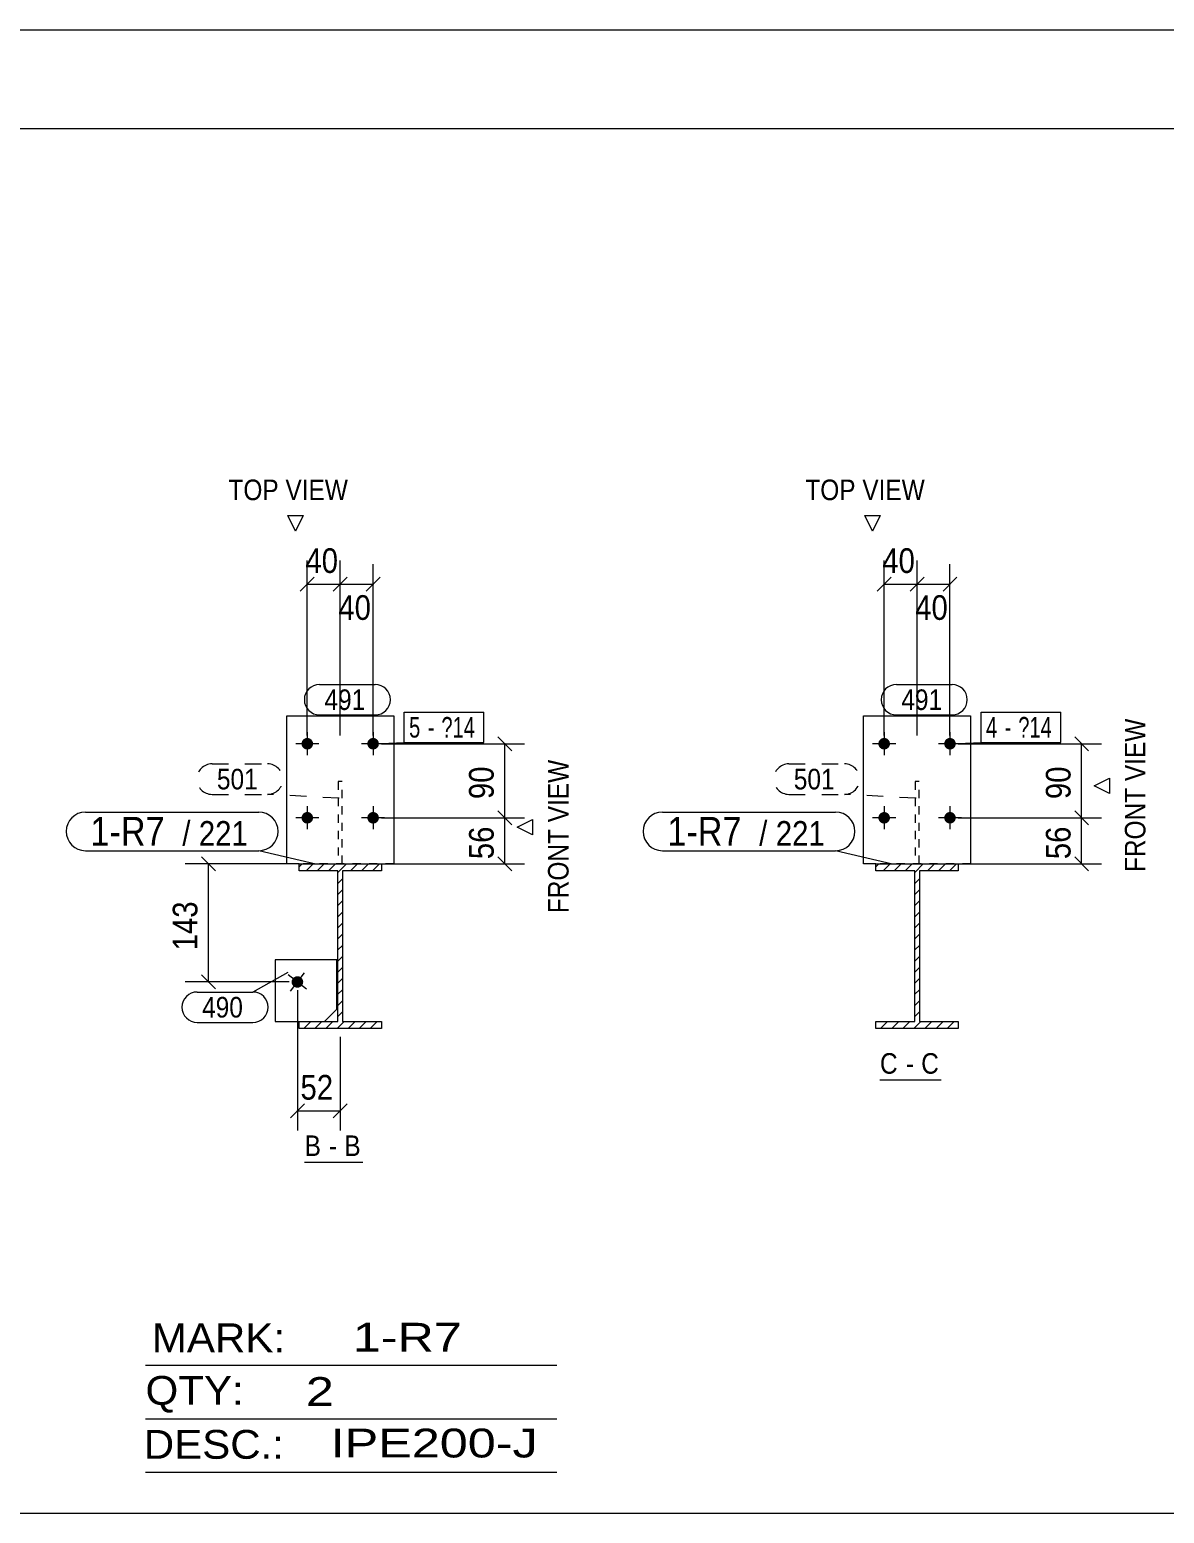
# Model space of a CAD drawing. Header units: millimetres. Extents: x 2 to 825, y 1 to 579.
# Drawn here: x 203.4 to 341.3, y 5 to 185.3 of the extents above; entities that cross this region are included whole.
import ezdxf

# ---------------------------------------------------------------- set-up
doc = ezdxf.new("R2010")
doc.units = ezdxf.units.MM
for name, pattern in [('XKITLINE00', [0]), ('XKITLINE01', [4, 1, -1, 1, -1]), ('XKITLINE02', [4, 2, -2])]:
    doc.linetypes.add(name, pattern=pattern)
for name, color, linetype, lineweight in [('Bolt', 3, 'Continuous', 0), ('BoltMark', 7, 'Continuous', 0), ('Dimensions', 7, 'Continuous', 0), ('DrawingSheet', 5, 'Continuous', 0), ('OtherObjectType', 7, 'Continuous', 0), ('Part', 2, 'Continuous', 0), ('PartMark', 7, 'Continuous', 0)]:
    doc.layers.add(name, color=color, linetype=linetype, lineweight=lineweight)
doc.styles.add('ARIAL', font='ARIAL.TTF')
doc.styles.add('ARIAL_NARROW', font='ARIALN.TTF')

# ---------------------------------------------------------------- blocks, each defined once
blk = doc.blocks.new('*A2')
at = {"layer": 'Part', "color": 7, "linetype": 'XKITLINE00', "lineweight": 0}
for p, q in [((306.26, 83.55), (306.63, 83.92)), ((307.12, 83.07), (307.97, 83.92)), ((308.47, 83.07), (309.32, 83.92)), ((309.82, 83.07), (310.67, 83.92)), ((310.98, 82.89), (312.01, 83.92)), ((312.51, 83.07), (313.36, 83.92)), ((313.86, 83.07), (314.71, 83.92)), ((315.2, 83.07), (316.05, 83.92)), ((310.98, 81.54), (311.54, 82.1)), ((310.98, 80.19), (311.54, 80.75)), ((310.98, 78.85), (311.54, 79.41)), ((310.98, 77.5), (311.54, 78.06)), ((310.98, 76.15), (311.54, 76.71)), ((310.98, 74.8), (311.54, 75.36)), ((310.98, 73.46), (311.54, 74.02)), ((310.98, 72.11), (311.54, 72.67)), ((310.98, 70.76), (311.54, 71.32)), ((310.98, 69.42), (311.54, 69.98)), ((310.98, 68.07), (311.54, 68.63)), ((310.98, 66.72), (311.54, 67.28)), ((310.98, 65.38), (311.54, 65.94)), ((306.26, 64.7), (306.33, 64.77)), ((306.83, 63.92), (307.68, 64.77)), ((308.18, 63.92), (309.03, 64.77)), ((309.52, 63.92), (310.37, 64.77)), ((310.87, 63.92), (311.72, 64.77)), ((312.22, 63.92), (313.07, 64.77)), ((313.57, 63.92), (314.42, 64.77)), ((314.91, 63.92), (315.59, 64.59)), ((315.59, 64.59), (315.76, 64.77))]:
    blk.add_line(p, q, dxfattribs=at)
blk = doc.blocks.new('*A3')
at = {"layer": 'Part', "color": 7, "linetype": 'XKITLINE00', "lineweight": 0}
for p, q in [((236.16, 83.55), (236.52, 83.92)), ((237.02, 83.07), (237.87, 83.92)), ((238.37, 83.07), (239.22, 83.92)), ((239.72, 83.07), (240.57, 83.92)), ((240.88, 82.89), (241.91, 83.92)), ((242.41, 83.07), (243.26, 83.92)), ((243.76, 83.07), (244.61, 83.92)), ((245.1, 83.07), (245.95, 83.92)), ((240.88, 81.54), (241.44, 82.1)), ((240.88, 80.19), (241.44, 80.75)), ((240.88, 78.85), (241.44, 79.41)), ((240.88, 77.5), (241.44, 78.06)), ((240.88, 76.15), (241.44, 76.71)), ((240.88, 74.8), (241.44, 75.36)), ((240.88, 73.46), (241.44, 74.02)), ((240.88, 72.11), (241.44, 72.67)), ((240.88, 70.76), (241.44, 71.32)), ((240.88, 69.42), (241.44, 69.98)), ((240.88, 68.07), (241.44, 68.63)), ((240.88, 66.72), (241.44, 67.28)), ((240.88, 65.38), (241.44, 65.94)), ((236.16, 64.7), (236.23, 64.77)), ((236.73, 63.92), (237.58, 64.77)), ((238.08, 63.92), (238.93, 64.77)), ((239.42, 63.92), (240.27, 64.77)), ((240.77, 63.92), (241.62, 64.77)), ((242.12, 63.92), (242.97, 64.77)), ((243.46, 63.92), (244.31, 64.77)), ((244.81, 63.92), (245.49, 64.59)), ((245.49, 64.59), (245.66, 64.77)), ((246.16, 63.92), (246.16, 63.92)), ((246.16, 63.92), (246.16, 63.92))]:
    blk.add_line(p, q, dxfattribs=at)
blk = doc.blocks.new('*A113')
at = {"layer": 'Bolt'}
for points in [[(307.96, 98.49), (307.96, 98.45), (307.95, 98.42), (307.95, 98.38), (307.94, 98.35), (307.93, 98.32), (307.92, 98.28), (307.91, 98.25), (307.89, 98.22), (307.88, 98.19), (307.86, 98.16), (307.84, 98.13), (307.82, 98.1), (307.8, 98.08), (307.78, 98.05), (307.75, 98.02), (307.73, 98), (307.7, 97.98), (307.68, 97.96), (307.65, 97.94), (307.62, 97.92), (307.59, 97.9), (307.56, 97.89), (307.53, 97.87), (307.5, 97.86), (307.46, 97.85), (307.43, 97.84), (307.4, 97.83), (307.36, 97.83), (307.33, 97.82), (307.29, 97.82), (307.26, 97.82), (307.23, 97.82), (307.19, 97.82), (307.16, 97.83), (307.12, 97.83), (307.09, 97.84), (307.06, 97.85), (307.02, 97.86), (306.99, 97.87), (306.96, 97.89), (306.93, 97.9), (306.9, 97.92), (306.87, 97.94), (306.84, 97.96), (306.82, 97.98), (306.79, 98), (306.77, 98.02), (306.74, 98.05), (306.72, 98.08), (306.7, 98.1), (306.68, 98.13), (306.66, 98.16), (306.64, 98.19), (306.63, 98.22), (306.61, 98.25), (306.6, 98.28), (306.59, 98.32), (306.58, 98.35), (306.57, 98.38), (306.57, 98.42), (306.56, 98.45), (306.56, 98.49), (306.56, 98.52), (306.56, 98.55), (306.56, 98.59), (306.57, 98.62), (306.57, 98.66), (306.58, 98.69), (306.59, 98.72), (306.6, 98.76), (306.61, 98.79), (306.63, 98.82), (306.64, 98.85), (306.66, 98.88), (306.68, 98.91), (306.7, 98.94), (306.72, 98.96), (306.74, 98.99), (306.77, 99.01), (306.79, 99.04), (306.82, 99.06), (306.84, 99.08), (306.87, 99.1), (306.9, 99.12), (306.93, 99.14), (306.96, 99.15), (306.99, 99.17), (307.02, 99.18), (307.06, 99.19), (307.09, 99.2), (307.12, 99.21), (307.16, 99.21), (307.19, 99.22), (307.23, 99.22), (307.26, 99.22), (307.29, 99.22), (307.33, 99.22), (307.36, 99.21), (307.4, 99.21), (307.43, 99.2), (307.46, 99.19), (307.5, 99.18), (307.53, 99.17), (307.56, 99.15), (307.59, 99.14), (307.62, 99.12), (307.65, 99.1), (307.68, 99.08), (307.7, 99.06), (307.73, 99.04), (307.75, 99.01), (307.78, 98.99), (307.8, 98.96), (307.82, 98.94), (307.84, 98.91), (307.86, 98.88), (307.88, 98.85), (307.89, 98.82), (307.91, 98.79), (307.92, 98.76), (307.93, 98.72), (307.94, 98.69), (307.95, 98.66), (307.95, 98.62), (307.96, 98.59), (307.96, 98.55), (307.96, 98.52)], [(315.96, 98.49), (315.96, 98.45), (315.95, 98.42), (315.95, 98.38), (315.94, 98.35), (315.93, 98.32), (315.92, 98.28), (315.91, 98.25), (315.89, 98.22), (315.88, 98.19), (315.86, 98.16), (315.84, 98.13), (315.82, 98.1), (315.8, 98.08), (315.78, 98.05), (315.75, 98.02), (315.73, 98), (315.7, 97.98), (315.68, 97.96), (315.65, 97.94), (315.62, 97.92), (315.59, 97.9), (315.56, 97.89), (315.53, 97.87), (315.5, 97.86), (315.46, 97.85), (315.43, 97.84), (315.4, 97.83), (315.36, 97.83), (315.33, 97.82), (315.29, 97.82), (315.26, 97.82), (315.23, 97.82), (315.19, 97.82), (315.16, 97.83), (315.12, 97.83), (315.09, 97.84), (315.06, 97.85), (315.02, 97.86), (314.99, 97.87), (314.96, 97.89), (314.93, 97.9), (314.9, 97.92), (314.87, 97.94), (314.84, 97.96), (314.82, 97.98), (314.79, 98), (314.77, 98.02), (314.74, 98.05), (314.72, 98.08), (314.7, 98.1), (314.68, 98.13), (314.66, 98.16), (314.64, 98.19), (314.63, 98.22), (314.61, 98.25), (314.6, 98.28), (314.59, 98.32), (314.58, 98.35), (314.57, 98.38), (314.57, 98.42), (314.56, 98.45), (314.56, 98.49), (314.56, 98.52), (314.56, 98.55), (314.56, 98.59), (314.57, 98.62), (314.57, 98.66), (314.58, 98.69), (314.59, 98.72), (314.6, 98.76), (314.61, 98.79), (314.63, 98.82), (314.64, 98.85), (314.66, 98.88), (314.68, 98.91), (314.7, 98.94), (314.72, 98.96), (314.74, 98.99), (314.77, 99.01), (314.79, 99.04), (314.82, 99.06), (314.84, 99.08), (314.87, 99.1), (314.9, 99.12), (314.93, 99.14), (314.96, 99.15), (314.99, 99.17), (315.02, 99.18), (315.06, 99.19), (315.09, 99.2), (315.12, 99.21), (315.16, 99.21), (315.19, 99.22), (315.23, 99.22), (315.26, 99.22), (315.29, 99.22), (315.33, 99.22), (315.36, 99.21), (315.4, 99.21), (315.43, 99.2), (315.46, 99.19), (315.5, 99.18), (315.53, 99.17), (315.56, 99.15), (315.59, 99.14), (315.62, 99.12), (315.65, 99.1), (315.68, 99.08), (315.7, 99.06), (315.73, 99.04), (315.75, 99.01), (315.78, 98.99), (315.8, 98.96), (315.82, 98.94), (315.84, 98.91), (315.86, 98.88), (315.88, 98.85), (315.89, 98.82), (315.91, 98.79), (315.92, 98.76), (315.93, 98.72), (315.94, 98.69), (315.95, 98.66), (315.95, 98.62), (315.96, 98.59), (315.96, 98.55), (315.96, 98.52)], [(307.96, 89.49), (307.96, 89.45), (307.95, 89.42), (307.95, 89.38), (307.94, 89.35), (307.93, 89.32), (307.92, 89.28), (307.91, 89.25), (307.89, 89.22), (307.88, 89.19), (307.86, 89.16), (307.84, 89.13), (307.82, 89.1), (307.8, 89.08), (307.78, 89.05), (307.75, 89.02), (307.73, 89), (307.7, 88.98), (307.68, 88.96), (307.65, 88.94), (307.62, 88.92), (307.59, 88.9), (307.56, 88.89), (307.53, 88.87), (307.5, 88.86), (307.46, 88.85), (307.43, 88.84), (307.4, 88.83), (307.36, 88.83), (307.33, 88.82), (307.29, 88.82), (307.26, 88.82), (307.23, 88.82), (307.19, 88.82), (307.16, 88.83), (307.12, 88.83), (307.09, 88.84), (307.06, 88.85), (307.02, 88.86), (306.99, 88.87), (306.96, 88.89), (306.93, 88.9), (306.9, 88.92), (306.87, 88.94), (306.84, 88.96), (306.82, 88.98), (306.79, 89), (306.77, 89.02), (306.74, 89.05), (306.72, 89.08), (306.7, 89.1), (306.68, 89.13), (306.66, 89.16), (306.64, 89.19), (306.63, 89.22), (306.61, 89.25), (306.6, 89.28), (306.59, 89.32), (306.58, 89.35), (306.57, 89.38), (306.57, 89.42), (306.56, 89.45), (306.56, 89.49), (306.56, 89.52), (306.56, 89.55), (306.56, 89.59), (306.57, 89.62), (306.57, 89.66), (306.58, 89.69), (306.59, 89.72), (306.6, 89.76), (306.61, 89.79), (306.63, 89.82), (306.64, 89.85), (306.66, 89.88), (306.68, 89.91), (306.7, 89.94), (306.72, 89.96), (306.74, 89.99), (306.77, 90.01), (306.79, 90.04), (306.82, 90.06), (306.84, 90.08), (306.87, 90.1), (306.9, 90.12), (306.93, 90.14), (306.96, 90.15), (306.99, 90.17), (307.02, 90.18), (307.06, 90.19), (307.09, 90.2), (307.12, 90.21), (307.16, 90.21), (307.19, 90.22), (307.23, 90.22), (307.26, 90.22), (307.29, 90.22), (307.33, 90.22), (307.36, 90.21), (307.4, 90.21), (307.43, 90.2), (307.46, 90.19), (307.5, 90.18), (307.53, 90.17), (307.56, 90.15), (307.59, 90.14), (307.62, 90.12), (307.65, 90.1), (307.68, 90.08), (307.7, 90.06), (307.73, 90.04), (307.75, 90.01), (307.78, 89.99), (307.8, 89.96), (307.82, 89.94), (307.84, 89.91), (307.86, 89.88), (307.88, 89.85), (307.89, 89.82), (307.91, 89.79), (307.92, 89.76), (307.93, 89.72), (307.94, 89.69), (307.95, 89.66), (307.95, 89.62), (307.96, 89.59), (307.96, 89.55), (307.96, 89.52)], [(315.96, 89.49), (315.96, 89.45), (315.95, 89.42), (315.95, 89.38), (315.94, 89.35), (315.93, 89.32), (315.92, 89.28), (315.91, 89.25), (315.89, 89.22), (315.88, 89.19), (315.86, 89.16), (315.84, 89.13), (315.82, 89.1), (315.8, 89.08), (315.78, 89.05), (315.75, 89.02), (315.73, 89), (315.7, 88.98), (315.68, 88.96), (315.65, 88.94), (315.62, 88.92), (315.59, 88.9), (315.56, 88.89), (315.53, 88.87), (315.5, 88.86), (315.46, 88.85), (315.43, 88.84), (315.4, 88.83), (315.36, 88.83), (315.33, 88.82), (315.29, 88.82), (315.26, 88.82), (315.23, 88.82), (315.19, 88.82), (315.16, 88.83), (315.12, 88.83), (315.09, 88.84), (315.06, 88.85), (315.02, 88.86), (314.99, 88.87), (314.96, 88.89), (314.93, 88.9), (314.9, 88.92), (314.87, 88.94), (314.84, 88.96), (314.82, 88.98), (314.79, 89), (314.77, 89.02), (314.74, 89.05), (314.72, 89.08), (314.7, 89.1), (314.68, 89.13), (314.66, 89.16), (314.64, 89.19), (314.63, 89.22), (314.61, 89.25), (314.6, 89.28), (314.59, 89.32), (314.58, 89.35), (314.57, 89.38), (314.57, 89.42), (314.56, 89.45), (314.56, 89.49), (314.56, 89.52), (314.56, 89.55), (314.56, 89.59), (314.57, 89.62), (314.57, 89.66), (314.58, 89.69), (314.59, 89.72), (314.6, 89.76), (314.61, 89.79), (314.63, 89.82), (314.64, 89.85), (314.66, 89.88), (314.68, 89.91), (314.7, 89.94), (314.72, 89.96), (314.74, 89.99), (314.77, 90.01), (314.79, 90.04), (314.82, 90.06), (314.84, 90.08), (314.87, 90.1), (314.9, 90.12), (314.93, 90.14), (314.96, 90.15), (314.99, 90.17), (315.02, 90.18), (315.06, 90.19), (315.09, 90.2), (315.12, 90.21), (315.16, 90.21), (315.19, 90.22), (315.23, 90.22), (315.26, 90.22), (315.29, 90.22), (315.33, 90.22), (315.36, 90.21), (315.4, 90.21), (315.43, 90.2), (315.46, 90.19), (315.5, 90.18), (315.53, 90.17), (315.56, 90.15), (315.59, 90.14), (315.62, 90.12), (315.65, 90.1), (315.68, 90.08), (315.7, 90.06), (315.73, 90.04), (315.75, 90.01), (315.78, 89.99), (315.8, 89.96), (315.82, 89.94), (315.84, 89.91), (315.86, 89.88), (315.88, 89.85), (315.89, 89.82), (315.91, 89.79), (315.92, 89.76), (315.93, 89.72), (315.94, 89.69), (315.95, 89.66), (315.95, 89.62), (315.96, 89.59), (315.96, 89.55), (315.96, 89.52)]]:
    blk.add_hatch(color=3, dxfattribs=at).paths.add_polyline_path(points, flags=17)
at = {"layer": 'Bolt', "color": 3, "linetype": 'XKITLINE00', "lineweight": 0}
for p, q in [((307.26, 99.92), (307.26, 97.12)), ((315.26, 99.92), (315.26, 97.12)), ((308.66, 98.52), (305.86, 98.52)), ((316.66, 98.52), (313.86, 98.52)), ((307.26, 90.92), (307.26, 88.12)), ((315.26, 90.92), (315.26, 88.12)), ((308.66, 89.52), (305.86, 89.52)), ((316.66, 89.52), (313.86, 89.52))]:
    blk.add_line(p, q, dxfattribs=at)
blk = doc.blocks.new('*A114')
at = {"layer": 'Part', "color": 2, "linetype": 'XKITLINE00', "lineweight": 0}
for p, q in [((306.26, 83.07), (306.26, 83.92)), ((306.26, 83.92), (316.26, 83.92)), ((310.98, 83.07), (306.26, 83.07)), ((310.98, 64.77), (310.98, 83.07)), ((316.26, 83.07), (311.54, 83.07)), ((311.54, 83.07), (311.54, 64.77)), ((316.26, 83.92), (316.26, 83.07)), ((306.26, 63.92), (306.26, 64.77)), ((306.26, 64.77), (310.98, 64.77)), ((316.26, 63.92), (306.26, 63.92)), ((311.54, 64.77), (316.26, 64.77)), ((316.26, 64.77), (316.26, 63.92))]:
    blk.add_line(p, q, dxfattribs=at)
blk = doc.blocks.new('*A115')
at = {"layer": 'Part', "color": 7, "linetype": 'XKITLINE01', "lineweight": 0}
for p, q in [((311.51, 93.92), (311.01, 93.92)), ((311.01, 93.92), (311.01, 83.92)), ((311.51, 83.92), (311.51, 93.92)), ((311.01, 83.92), (311.51, 83.92))]:
    blk.add_line(p, q, dxfattribs=at)
blk = doc.blocks.new('*A116')
at = {"layer": 'Part', "color": 2, "linetype": 'XKITLINE00', "lineweight": 0}
for p, q in [((304.76, 83.92), (304.76, 101.92)), ((304.76, 101.92), (317.76, 101.92)), ((317.76, 101.92), (317.76, 83.92)), ((306.26, 83.92), (304.76, 83.92)), ((316.26, 83.92), (317.76, 83.92))]:
    blk.add_line(p, q, dxfattribs=at)
at = {"layer": 'Part', "color": 7, "linetype": 'XKITLINE01', "lineweight": 0}
blk.add_line((317.76, 83.92), (306.26, 83.92), dxfattribs=at)
blk = doc.blocks.new('*A117')
at = {"layer": 'Bolt'}
blk.add_hatch(color=3, dxfattribs=at).paths.add_polyline_path([(235.5, 69.04), (235.48, 69.06), (235.45, 69.09), (235.43, 69.11), (235.41, 69.14), (235.39, 69.17), (235.37, 69.19), (235.35, 69.22), (235.33, 69.25), (235.32, 69.29), (235.31, 69.32), (235.29, 69.35), (235.28, 69.38), (235.28, 69.42), (235.27, 69.45), (235.26, 69.48), (235.26, 69.52), (235.26, 69.55), (235.26, 69.59), (235.26, 69.62), (235.26, 69.65), (235.27, 69.69), (235.28, 69.72), (235.28, 69.76), (235.29, 69.79), (235.31, 69.82), (235.32, 69.85), (235.33, 69.88), (235.35, 69.91), (235.37, 69.94), (235.39, 69.97), (235.41, 70), (235.43, 70.03), (235.45, 70.05), (235.48, 70.08), (235.5, 70.1), (235.53, 70.12), (235.55, 70.14), (235.58, 70.16), (235.61, 70.18), (235.64, 70.19), (235.67, 70.21), (235.71, 70.22), (235.74, 70.23), (235.77, 70.24), (235.8, 70.25), (235.84, 70.26), (235.87, 70.26), (235.91, 70.27), (235.94, 70.27), (235.97, 70.27), (236.01, 70.27), (236.04, 70.26), (236.08, 70.26), (236.11, 70.25), (236.14, 70.24), (236.18, 70.24), (236.21, 70.22), (236.24, 70.21), (236.27, 70.2), (236.3, 70.18), (236.33, 70.16), (236.36, 70.14), (236.39, 70.12), (236.42, 70.1), (236.44, 70.08), (236.46, 70.05), (236.49, 70.03), (236.51, 70), (236.53, 69.97), (236.55, 69.95), (236.57, 69.92), (236.58, 69.89), (236.6, 69.85), (236.61, 69.82), (236.62, 69.79), (236.63, 69.76), (236.64, 69.72), (236.65, 69.69), (236.65, 69.66), (236.66, 69.62), (236.66, 69.59), (236.66, 69.55), (236.66, 69.52), (236.65, 69.49), (236.65, 69.45), (236.64, 69.42), (236.63, 69.38), (236.62, 69.35), (236.61, 69.32), (236.6, 69.29), (236.58, 69.26), (236.57, 69.23), (236.55, 69.2), (236.53, 69.17), (236.51, 69.14), (236.49, 69.11), (236.47, 69.09), (236.44, 69.06), (236.42, 69.04), (236.39, 69.02), (236.36, 69), (236.33, 68.98), (236.3, 68.96), (236.27, 68.95), (236.24, 68.93), (236.21, 68.92), (236.18, 68.91), (236.15, 68.9), (236.11, 68.89), (236.08, 68.88), (236.05, 68.88), (236.01, 68.87), (235.98, 68.87), (235.94, 68.87), (235.91, 68.87), (235.87, 68.88), (235.84, 68.88), (235.81, 68.89), (235.77, 68.9), (235.74, 68.9), (235.71, 68.92), (235.68, 68.93), (235.65, 68.94), (235.61, 68.96), (235.59, 68.98), (235.56, 69), (235.53, 69.02)], flags=17)
at = {"layer": 'Bolt', "color": 3, "linetype": 'XKITLINE00', "lineweight": 0}
for p, q in [((237.06, 68.71), (234.85, 70.43)), ((235.1, 68.46), (236.82, 70.68))]:
    blk.add_line(p, q, dxfattribs=at)
blk = doc.blocks.new('*A118')
at = {"layer": 'Bolt'}
for points in [[(237.86, 98.49), (237.86, 98.45), (237.85, 98.42), (237.85, 98.38), (237.84, 98.35), (237.83, 98.32), (237.82, 98.28), (237.81, 98.25), (237.79, 98.22), (237.78, 98.19), (237.76, 98.16), (237.74, 98.13), (237.72, 98.1), (237.7, 98.08), (237.68, 98.05), (237.65, 98.02), (237.63, 98), (237.6, 97.98), (237.58, 97.96), (237.55, 97.94), (237.52, 97.92), (237.49, 97.9), (237.46, 97.89), (237.43, 97.87), (237.39, 97.86), (237.36, 97.85), (237.33, 97.84), (237.3, 97.83), (237.26, 97.83), (237.23, 97.82), (237.19, 97.82), (237.16, 97.82), (237.12, 97.82), (237.09, 97.82), (237.06, 97.83), (237.02, 97.83), (236.99, 97.84), (236.96, 97.85), (236.92, 97.86), (236.89, 97.87), (236.86, 97.89), (236.83, 97.9), (236.8, 97.92), (236.77, 97.94), (236.74, 97.96), (236.71, 97.98), (236.69, 98), (236.66, 98.02), (236.64, 98.05), (236.62, 98.08), (236.6, 98.1), (236.58, 98.13), (236.56, 98.16), (236.54, 98.19), (236.53, 98.22), (236.51, 98.25), (236.5, 98.28), (236.49, 98.32), (236.48, 98.35), (236.47, 98.38), (236.47, 98.42), (236.46, 98.45), (236.46, 98.49), (236.46, 98.52), (236.46, 98.55), (236.46, 98.59), (236.47, 98.62), (236.47, 98.66), (236.48, 98.69), (236.49, 98.72), (236.5, 98.76), (236.51, 98.79), (236.53, 98.82), (236.54, 98.85), (236.56, 98.88), (236.58, 98.91), (236.6, 98.94), (236.62, 98.96), (236.64, 98.99), (236.66, 99.01), (236.69, 99.04), (236.71, 99.06), (236.74, 99.08), (236.77, 99.1), (236.8, 99.12), (236.83, 99.14), (236.86, 99.15), (236.89, 99.17), (236.92, 99.18), (236.96, 99.19), (236.99, 99.2), (237.02, 99.21), (237.06, 99.21), (237.09, 99.22), (237.12, 99.22), (237.16, 99.22), (237.19, 99.22), (237.23, 99.22), (237.26, 99.21), (237.3, 99.21), (237.33, 99.2), (237.36, 99.19), (237.39, 99.18), (237.43, 99.17), (237.46, 99.15), (237.49, 99.14), (237.52, 99.12), (237.55, 99.1), (237.58, 99.08), (237.6, 99.06), (237.63, 99.04), (237.65, 99.01), (237.68, 98.99), (237.7, 98.96), (237.72, 98.94), (237.74, 98.91), (237.76, 98.88), (237.78, 98.85), (237.79, 98.82), (237.81, 98.79), (237.82, 98.76), (237.83, 98.72), (237.84, 98.69), (237.85, 98.66), (237.85, 98.62), (237.86, 98.59), (237.86, 98.55), (237.86, 98.52)], [(245.86, 98.49), (245.86, 98.45), (245.85, 98.42), (245.85, 98.38), (245.84, 98.35), (245.83, 98.32), (245.82, 98.28), (245.81, 98.25), (245.79, 98.22), (245.78, 98.19), (245.76, 98.16), (245.74, 98.13), (245.72, 98.1), (245.7, 98.08), (245.68, 98.05), (245.65, 98.02), (245.63, 98), (245.6, 97.98), (245.58, 97.96), (245.55, 97.94), (245.52, 97.92), (245.49, 97.9), (245.46, 97.89), (245.43, 97.87), (245.39, 97.86), (245.36, 97.85), (245.33, 97.84), (245.3, 97.83), (245.26, 97.83), (245.23, 97.82), (245.19, 97.82), (245.16, 97.82), (245.12, 97.82), (245.09, 97.82), (245.06, 97.83), (245.02, 97.83), (244.99, 97.84), (244.96, 97.85), (244.92, 97.86), (244.89, 97.87), (244.86, 97.89), (244.83, 97.9), (244.8, 97.92), (244.77, 97.94), (244.74, 97.96), (244.71, 97.98), (244.69, 98), (244.66, 98.02), (244.64, 98.05), (244.62, 98.08), (244.6, 98.1), (244.58, 98.13), (244.56, 98.16), (244.54, 98.19), (244.53, 98.22), (244.51, 98.25), (244.5, 98.28), (244.49, 98.32), (244.48, 98.35), (244.47, 98.38), (244.47, 98.42), (244.46, 98.45), (244.46, 98.49), (244.46, 98.52), (244.46, 98.55), (244.46, 98.59), (244.47, 98.62), (244.47, 98.66), (244.48, 98.69), (244.49, 98.72), (244.5, 98.76), (244.51, 98.79), (244.53, 98.82), (244.54, 98.85), (244.56, 98.88), (244.58, 98.91), (244.6, 98.94), (244.62, 98.96), (244.64, 98.99), (244.66, 99.01), (244.69, 99.04), (244.71, 99.06), (244.74, 99.08), (244.77, 99.1), (244.8, 99.12), (244.83, 99.14), (244.86, 99.15), (244.89, 99.17), (244.92, 99.18), (244.96, 99.19), (244.99, 99.2), (245.02, 99.21), (245.06, 99.21), (245.09, 99.22), (245.12, 99.22), (245.16, 99.22), (245.19, 99.22), (245.23, 99.22), (245.26, 99.21), (245.3, 99.21), (245.33, 99.2), (245.36, 99.19), (245.39, 99.18), (245.43, 99.17), (245.46, 99.15), (245.49, 99.14), (245.52, 99.12), (245.55, 99.1), (245.58, 99.08), (245.6, 99.06), (245.63, 99.04), (245.65, 99.01), (245.68, 98.99), (245.7, 98.96), (245.72, 98.94), (245.74, 98.91), (245.76, 98.88), (245.78, 98.85), (245.79, 98.82), (245.81, 98.79), (245.82, 98.76), (245.83, 98.72), (245.84, 98.69), (245.85, 98.66), (245.85, 98.62), (245.86, 98.59), (245.86, 98.55), (245.86, 98.52)], [(237.86, 89.49), (237.86, 89.45), (237.85, 89.42), (237.85, 89.38), (237.84, 89.35), (237.83, 89.32), (237.82, 89.28), (237.81, 89.25), (237.79, 89.22), (237.78, 89.19), (237.76, 89.16), (237.74, 89.13), (237.72, 89.1), (237.7, 89.08), (237.68, 89.05), (237.65, 89.02), (237.63, 89), (237.6, 88.98), (237.58, 88.96), (237.55, 88.94), (237.52, 88.92), (237.49, 88.9), (237.46, 88.89), (237.43, 88.87), (237.39, 88.86), (237.36, 88.85), (237.33, 88.84), (237.3, 88.83), (237.26, 88.83), (237.23, 88.82), (237.19, 88.82), (237.16, 88.82), (237.12, 88.82), (237.09, 88.82), (237.06, 88.83), (237.02, 88.83), (236.99, 88.84), (236.96, 88.85), (236.92, 88.86), (236.89, 88.87), (236.86, 88.89), (236.83, 88.9), (236.8, 88.92), (236.77, 88.94), (236.74, 88.96), (236.71, 88.98), (236.69, 89), (236.66, 89.02), (236.64, 89.05), (236.62, 89.08), (236.6, 89.1), (236.58, 89.13), (236.56, 89.16), (236.54, 89.19), (236.53, 89.22), (236.51, 89.25), (236.5, 89.28), (236.49, 89.32), (236.48, 89.35), (236.47, 89.38), (236.47, 89.42), (236.46, 89.45), (236.46, 89.49), (236.46, 89.52), (236.46, 89.55), (236.46, 89.59), (236.47, 89.62), (236.47, 89.66), (236.48, 89.69), (236.49, 89.72), (236.5, 89.76), (236.51, 89.79), (236.53, 89.82), (236.54, 89.85), (236.56, 89.88), (236.58, 89.91), (236.6, 89.94), (236.62, 89.96), (236.64, 89.99), (236.66, 90.01), (236.69, 90.04), (236.71, 90.06), (236.74, 90.08), (236.77, 90.1), (236.8, 90.12), (236.83, 90.14), (236.86, 90.15), (236.89, 90.17), (236.92, 90.18), (236.96, 90.19), (236.99, 90.2), (237.02, 90.21), (237.06, 90.21), (237.09, 90.22), (237.12, 90.22), (237.16, 90.22), (237.19, 90.22), (237.23, 90.22), (237.26, 90.21), (237.3, 90.21), (237.33, 90.2), (237.36, 90.19), (237.39, 90.18), (237.43, 90.17), (237.46, 90.15), (237.49, 90.14), (237.52, 90.12), (237.55, 90.1), (237.58, 90.08), (237.6, 90.06), (237.63, 90.04), (237.65, 90.01), (237.68, 89.99), (237.7, 89.96), (237.72, 89.94), (237.74, 89.91), (237.76, 89.88), (237.78, 89.85), (237.79, 89.82), (237.81, 89.79), (237.82, 89.76), (237.83, 89.72), (237.84, 89.69), (237.85, 89.66), (237.85, 89.62), (237.86, 89.59), (237.86, 89.55), (237.86, 89.52)], [(245.86, 89.49), (245.86, 89.45), (245.85, 89.42), (245.85, 89.38), (245.84, 89.35), (245.83, 89.32), (245.82, 89.28), (245.81, 89.25), (245.79, 89.22), (245.78, 89.19), (245.76, 89.16), (245.74, 89.13), (245.72, 89.1), (245.7, 89.08), (245.68, 89.05), (245.65, 89.02), (245.63, 89), (245.6, 88.98), (245.58, 88.96), (245.55, 88.94), (245.52, 88.92), (245.49, 88.9), (245.46, 88.89), (245.43, 88.87), (245.39, 88.86), (245.36, 88.85), (245.33, 88.84), (245.3, 88.83), (245.26, 88.83), (245.23, 88.82), (245.19, 88.82), (245.16, 88.82), (245.12, 88.82), (245.09, 88.82), (245.06, 88.83), (245.02, 88.83), (244.99, 88.84), (244.96, 88.85), (244.92, 88.86), (244.89, 88.87), (244.86, 88.89), (244.83, 88.9), (244.8, 88.92), (244.77, 88.94), (244.74, 88.96), (244.71, 88.98), (244.69, 89), (244.66, 89.02), (244.64, 89.05), (244.62, 89.08), (244.6, 89.1), (244.58, 89.13), (244.56, 89.16), (244.54, 89.19), (244.53, 89.22), (244.51, 89.25), (244.5, 89.28), (244.49, 89.32), (244.48, 89.35), (244.47, 89.38), (244.47, 89.42), (244.46, 89.45), (244.46, 89.49), (244.46, 89.52), (244.46, 89.55), (244.46, 89.59), (244.47, 89.62), (244.47, 89.66), (244.48, 89.69), (244.49, 89.72), (244.5, 89.76), (244.51, 89.79), (244.53, 89.82), (244.54, 89.85), (244.56, 89.88), (244.58, 89.91), (244.6, 89.94), (244.62, 89.96), (244.64, 89.99), (244.66, 90.01), (244.69, 90.04), (244.71, 90.06), (244.74, 90.08), (244.77, 90.1), (244.8, 90.12), (244.83, 90.14), (244.86, 90.15), (244.89, 90.17), (244.92, 90.18), (244.96, 90.19), (244.99, 90.2), (245.02, 90.21), (245.06, 90.21), (245.09, 90.22), (245.12, 90.22), (245.16, 90.22), (245.19, 90.22), (245.23, 90.22), (245.26, 90.21), (245.3, 90.21), (245.33, 90.2), (245.36, 90.19), (245.39, 90.18), (245.43, 90.17), (245.46, 90.15), (245.49, 90.14), (245.52, 90.12), (245.55, 90.1), (245.58, 90.08), (245.6, 90.06), (245.63, 90.04), (245.65, 90.01), (245.68, 89.99), (245.7, 89.96), (245.72, 89.94), (245.74, 89.91), (245.76, 89.88), (245.78, 89.85), (245.79, 89.82), (245.81, 89.79), (245.82, 89.76), (245.83, 89.72), (245.84, 89.69), (245.85, 89.66), (245.85, 89.62), (245.86, 89.59), (245.86, 89.55), (245.86, 89.52)]]:
    blk.add_hatch(color=3, dxfattribs=at).paths.add_polyline_path(points, flags=17)
at = {"layer": 'Bolt', "color": 3, "linetype": 'XKITLINE00', "lineweight": 0}
for p, q in [((237.16, 99.92), (237.16, 97.12)), ((245.16, 99.92), (245.16, 97.12)), ((238.56, 98.52), (235.76, 98.52)), ((246.56, 98.52), (243.76, 98.52)), ((237.16, 90.92), (237.16, 88.12)), ((245.16, 90.92), (245.16, 88.12)), ((238.56, 89.52), (235.76, 89.52)), ((246.56, 89.52), (243.76, 89.52))]:
    blk.add_line(p, q, dxfattribs=at)
blk = doc.blocks.new('*A119')
at = {"layer": 'Part', "color": 2, "linetype": 'XKITLINE00', "lineweight": 0}
for p, q in [((236.16, 83.07), (236.16, 83.92)), ((236.16, 83.92), (246.16, 83.92)), ((240.88, 83.07), (236.16, 83.07)), ((240.88, 64.77), (240.88, 83.07)), ((246.16, 83.07), (241.44, 83.07)), ((241.44, 83.07), (241.44, 64.77)), ((246.16, 83.92), (246.16, 83.07)), ((236.16, 63.92), (236.16, 64.77)), ((236.16, 64.77), (240.88, 64.77)), ((246.16, 63.92), (236.16, 63.92)), ((241.44, 64.77), (246.16, 64.77)), ((246.16, 64.77), (246.16, 63.92))]:
    blk.add_line(p, q, dxfattribs=at)
blk = doc.blocks.new('*A120')
at = {"layer": 'Part', "color": 2, "linetype": 'XKITLINE00', "lineweight": 0}
for p, q in [((240.76, 72.27), (233.26, 72.27)), ((233.26, 72.27), (233.26, 64.77)), ((240.76, 66.27), (240.76, 72.27)), ((239.26, 64.77), (240.76, 66.27)), ((233.26, 64.77), (236.16, 64.77))]:
    blk.add_line(p, q, dxfattribs=at)
at = {"layer": 'Part', "color": 7, "linetype": 'XKITLINE01', "lineweight": 0}
blk.add_line((236.16, 64.77), (239.26, 64.77), dxfattribs=at)
blk = doc.blocks.new('*A121')
at = {"layer": 'Part', "color": 7, "linetype": 'XKITLINE01', "lineweight": 0}
for p, q in [((241.41, 93.92), (240.91, 93.92)), ((240.91, 93.92), (240.91, 83.92)), ((241.41, 83.92), (241.41, 93.92)), ((240.91, 83.92), (241.41, 83.92))]:
    blk.add_line(p, q, dxfattribs=at)
blk = doc.blocks.new('*A122')
at = {"layer": 'Part', "color": 2, "linetype": 'XKITLINE00', "lineweight": 0}
for p, q in [((234.66, 83.92), (234.66, 101.92)), ((234.66, 101.92), (247.66, 101.92)), ((247.66, 101.92), (247.66, 83.92)), ((236.16, 83.92), (234.66, 83.92)), ((246.16, 83.92), (247.66, 83.92))]:
    blk.add_line(p, q, dxfattribs=at)
at = {"layer": 'Part', "color": 7, "linetype": 'XKITLINE01', "lineweight": 0}
blk.add_line((247.66, 83.92), (236.16, 83.92), dxfattribs=at)
blk = doc.blocks.new('*A123')
at = {"layer": 'DrawingSheet', "color": 5, "linetype": 'XKITLINE00', "lineweight": 0}
blk.add_line((5, 5), (825, 5), dxfattribs=at)
blk = doc.blocks.new('*A127')
at = {"layer": 'OtherObjectType', "color": 6, "linetype": 'XKITLINE00', "lineweight": 0}
for p, q in [((217.5, 23), (267.5, 23)), ((217.5, 16.5), (267.5, 16.5)), ((217.5, 10), (267.5, 10))]:
    blk.add_line(p, q, dxfattribs=at)
at = {"layer": 'OtherObjectType', "color": 6, "style": 'ARIAL_NARROW'}
for s, width, p in [('MARK:', 1.275, (218.27, 24.58)), ('1-R7', 1.525501, (242.69, 24.65)), ('QTY:', 1.275, (217.5, 18.19)), ('2', 1.525501, (236.99, 18.05)), ('DESC.:', 1.275, (217.29, 11.63)), ('IPE200-J', 1.525501, (240, 11.79))]:
    blk.add_text(s, height=3.5, dxfattribs=dict(at, width=width)).set_placement(p)
blk = doc.blocks.new('*A139')
at = {"layer": 'Dimensions', "color": 7, "linetype": 'XKITLINE00', "lineweight": 0}
blk.add_line((47.87, 173.29), (685.82, 173.29), dxfattribs=at)
blk = doc.blocks.new('*A190')
at = {"layer": 'Dimensions', "color": 7, "linetype": 'XKITLINE00', "lineweight": 0}
blk.add_line((47.87, 185.29), (674.39, 185.29), dxfattribs=at)
blk = doc.blocks.new('*A243')
at = {"layer": 'Dimensions', "color": 7, "linetype": 'XKITLINE00', "lineweight": 0}
for p, q in [((330.41, 90.37), (332.11, 88.67)), ((316.26, 89.52), (333.66, 89.52)), ((331.26, 83.92), (331.26, 89.52)), ((330.41, 84.77), (332.11, 83.07)), ((317.26, 83.92), (333.66, 83.92))]:
    blk.add_line(p, q, dxfattribs=at)
at = {"layer": 'Dimensions', "color": 3}
for p in [(331.26, 89.52), (331.26, 83.92)]:
    blk.add_point(p, dxfattribs=at)
at = {"layer": 'Dimensions', "color": 3, "style": 'ARIAL', "width": 0.85}
blk.add_text('56', height=3, rotation=90.0002, dxfattribs=at).set_placement((329.91, 84.49))
blk = doc.blocks.new('*A244')
at = {"layer": 'Dimensions', "color": 7, "linetype": 'XKITLINE00', "lineweight": 0}
for p, q in [((330.41, 99.37), (332.11, 97.67)), ((316.26, 98.52), (333.66, 98.52)), ((331.26, 89.52), (331.26, 98.52)), ((330.41, 90.37), (332.11, 88.67)), ((316.26, 89.52), (333.66, 89.52))]:
    blk.add_line(p, q, dxfattribs=at)
at = {"layer": 'Dimensions', "color": 3}
for p in [(331.26, 98.52), (331.26, 89.52)]:
    blk.add_point(p, dxfattribs=at)
at = {"layer": 'Dimensions', "color": 3, "style": 'ARIAL', "width": 0.85}
blk.add_text('90', height=3, rotation=90.0002, dxfattribs=at).set_placement((329.91, 91.79))
blk = doc.blocks.new('*A245')
at = {"layer": 'Dimensions', "color": 7, "linetype": 'XKITLINE00', "lineweight": 0}
for p, q in [((307.26, 99.52), (307.26, 120.77)), ((311.26, 99.52), (311.26, 120.77)), ((308.11, 118.77), (306.41, 117.07)), ((307.26, 117.92), (311.26, 117.92)), ((312.11, 118.77), (310.41, 117.07))]:
    blk.add_line(p, q, dxfattribs=at)
at = {"layer": 'Dimensions', "color": 3}
for p in [(307.26, 117.92), (311.26, 117.92)]:
    blk.add_point(p, dxfattribs=at)
at = {"layer": 'Dimensions', "color": 3, "style": 'ARIAL', "width": 0.85}
blk.add_text('40', height=3, dxfattribs=at).set_placement((307.03, 119.27))
blk = doc.blocks.new('*A246')
at = {"layer": 'Dimensions', "color": 7, "linetype": 'XKITLINE00', "lineweight": 0}
for p, q in [((311.26, 99.52), (311.26, 120.32)), ((315.26, 99.52), (315.26, 120.32)), ((312.11, 118.77), (310.41, 117.07)), ((311.26, 117.92), (315.26, 117.92)), ((316.11, 118.77), (314.41, 117.07))]:
    blk.add_line(p, q, dxfattribs=at)
at = {"layer": 'Dimensions', "color": 3}
for p in [(311.26, 117.92), (315.26, 117.92)]:
    blk.add_point(p, dxfattribs=at)
at = {"layer": 'Dimensions', "color": 3, "style": 'ARIAL', "width": 0.85}
blk.add_text('40', height=3, dxfattribs=at).set_placement((311.03, 113.57))
blk = doc.blocks.new('*A247')
at = {"layer": 'BoltMark', "color": 7, "linetype": 'XKITLINE00', "lineweight": 0}
for p, q in [((319.03, 102.37), (328.72, 102.37)), ((319.03, 98.67), (319.03, 102.37)), ((328.72, 98.67), (328.72, 102.37)), ((315.26, 98.52), (319.03, 98.67)), ((319.03, 98.67), (328.72, 98.67))]:
    blk.add_line(p, q, dxfattribs=at)
at = {"layer": 'BoltMark', "color": 3, "style": 'ARIAL_NARROW', "width": 0.85}
for s, p in [('4', (319.63, 99.27)), ('?14', (323.56, 99.27)), ('-', (321.9, 99.27))]:
    blk.add_text(s, height=2.5, dxfattribs=at).set_placement(p)
blk = doc.blocks.new('*A248')
at = {"layer": 'PartMark', "color": 7, "linetype": 'XKITLINE00', "lineweight": 0}
for p, q in [((308.75, 105.72), (315.51, 105.72)), ((308.75, 102.02), (315.51, 102.02))]:
    blk.add_line(p, q, dxfattribs=at)
for centre, start, end in [((308.75, 103.87), 90, 270), ((315.51, 103.87), 270, 90)]:
    blk.add_arc(centre, 1.85, start, end, dxfattribs=at)
at = {"layer": 'PartMark', "color": 3, "style": 'ARIAL', "width": 0.85}
blk.add_text('491', height=2.5, dxfattribs=at).set_placement((309.35, 102.62))
blk = doc.blocks.new('*A249')
at = {"layer": 'PartMark', "color": 7, "linetype": 'XKITLINE02', "lineweight": 0}
for p, q in [((295.68, 96.07), (302.45, 96.07)), ((295.68, 92.37), (302.45, 92.37)), ((311.14, 91.89), (302.45, 92.37))]:
    blk.add_line(p, q, dxfattribs=at)
for centre, start, end in [((295.68, 94.22), 90, 270), ((302.45, 94.22), 270, 90)]:
    blk.add_arc(centre, 1.85, start, end, dxfattribs=at)
at = {"layer": 'PartMark', "color": 3, "style": 'ARIAL', "width": 0.85}
blk.add_text('501', height=2.5, dxfattribs=at).set_placement((296.28, 92.97))
blk = doc.blocks.new('*A250')
at = {"layer": 'PartMark', "color": 7, "linetype": 'XKITLINE00', "lineweight": 0}
for p, q in [((280.31, 90.22), (301.36, 90.22)), ((280.31, 85.52), (301.36, 85.52)), ((308.29, 83.87), (301.36, 85.52))]:
    blk.add_line(p, q, dxfattribs=at)
for centre, start, end in [((280.31, 87.87), 90, 270), ((301.36, 87.87), 270, 90)]:
    blk.add_arc(centre, 2.35, start, end, dxfattribs=at)
at = {"layer": 'PartMark', "color": 1, "style": 'ARIAL', "width": 0.85}
blk.add_text('1-R7', height=3.5, dxfattribs=at).set_placement((280.91, 86.12))
at = {"layer": 'PartMark', "color": 3, "style": 'ARIAL', "width": 0.85}
for s, p in [('/', (292.07, 86.12)), ('221', (294.09, 86.12))]:
    blk.add_text(s, height=3, dxfattribs=at).set_placement(p)
blk = doc.blocks.new('*A251')
at = {"layer": 'OtherObjectType', "color": 7, "linetype": 'XKITLINE00', "lineweight": 0}
for p, q in [((305.83, 124.37), (304.9, 126.24)), ((304.9, 126.24), (306.77, 126.24)), ((306.77, 126.24), (305.83, 124.37)), ((305.83, 124.37), (305.83, 124.37)), ((332.76, 93.39), (334.63, 94.33)), ((334.63, 94.33), (334.63, 92.46)), ((334.63, 92.46), (332.76, 93.39)), ((332.76, 93.39), (332.76, 93.39)), ((306.75, 57.67), (314.17, 57.67))]:
    blk.add_line(p, q, dxfattribs=at)
at = {"layer": 'OtherObjectType', "color": 7, "style": 'ARIAL', "width": 0.85}
for s, p in [('TOP VIEW', (297.68, 128.12)), ('C', (306.75, 58.42)), ('-', (309.9, 58.42)), ('C', (311.76, 58.42))]:
    blk.add_text(s, height=2.5, dxfattribs=at).set_placement(p)
blk.add_text('FRONT VIEW', height=2.5, rotation=90, dxfattribs=at).set_placement((339.01, 82.93))
blk = doc.blocks.new('*A252')
at = {"layer": 'Dimensions', "color": 7, "linetype": 'XKITLINE00', "lineweight": 0}
for p, q in [((260.31, 90.37), (262.01, 88.67)), ((246.16, 89.52), (263.56, 89.52)), ((261.16, 83.92), (261.16, 89.52)), ((260.31, 84.77), (262.01, 83.07)), ((247.16, 83.92), (263.56, 83.92))]:
    blk.add_line(p, q, dxfattribs=at)
at = {"layer": 'Dimensions', "color": 3}
for p in [(261.16, 89.52), (261.16, 83.92)]:
    blk.add_point(p, dxfattribs=at)
at = {"layer": 'Dimensions', "color": 3, "style": 'ARIAL', "width": 0.85}
blk.add_text('56', height=3, rotation=90.0002, dxfattribs=at).set_placement((259.81, 84.49))
blk = doc.blocks.new('*A253')
at = {"layer": 'Dimensions', "color": 7, "linetype": 'XKITLINE00', "lineweight": 0}
for p, q in [((260.31, 99.37), (262.01, 97.67)), ((246.16, 98.52), (263.56, 98.52)), ((261.16, 89.52), (261.16, 98.52)), ((260.31, 90.37), (262.01, 88.67)), ((246.16, 89.52), (263.56, 89.52))]:
    blk.add_line(p, q, dxfattribs=at)
at = {"layer": 'Dimensions', "color": 3}
for p in [(261.16, 98.52), (261.16, 89.52)]:
    blk.add_point(p, dxfattribs=at)
at = {"layer": 'Dimensions', "color": 3, "style": 'ARIAL', "width": 0.85}
blk.add_text('90', height=3, rotation=90.0002, dxfattribs=at).set_placement((259.81, 91.79))
blk = doc.blocks.new('*A254')
at = {"layer": 'Dimensions', "color": 7, "linetype": 'XKITLINE00', "lineweight": 0}
for p, q in [((224.31, 84.77), (226.01, 83.07)), ((235.16, 83.92), (222.31, 83.92)), ((225.16, 69.57), (225.16, 83.92)), ((224.31, 70.42), (226.01, 68.72)), ((234.96, 69.57), (222.31, 69.57))]:
    blk.add_line(p, q, dxfattribs=at)
at = {"layer": 'Dimensions', "color": 3}
for p in [(225.16, 83.92), (225.16, 69.57)]:
    blk.add_point(p, dxfattribs=at)
at = {"layer": 'Dimensions', "color": 3, "style": 'ARIAL', "width": 0.85}
blk.add_text('143', height=3, rotation=90.0002, dxfattribs=at).set_placement((223.81, 73.41))
blk = doc.blocks.new('*A255')
at = {"layer": 'Dimensions', "color": 7, "linetype": 'XKITLINE00', "lineweight": 0}
for p, q in [((237.16, 99.52), (237.16, 120.77)), ((241.16, 99.52), (241.16, 120.77)), ((238.01, 118.77), (236.31, 117.07)), ((237.16, 117.92), (241.16, 117.92)), ((242.01, 118.77), (240.31, 117.07))]:
    blk.add_line(p, q, dxfattribs=at)
at = {"layer": 'Dimensions', "color": 3}
for p in [(237.16, 117.92), (241.16, 117.92)]:
    blk.add_point(p, dxfattribs=at)
at = {"layer": 'Dimensions', "color": 3, "style": 'ARIAL', "width": 0.85}
blk.add_text('40', height=3, dxfattribs=at).set_placement((236.93, 119.27))
blk = doc.blocks.new('*A256')
at = {"layer": 'Dimensions', "color": 7, "linetype": 'XKITLINE00', "lineweight": 0}
for p, q in [((241.16, 99.52), (241.16, 120.32)), ((245.16, 99.52), (245.16, 120.32)), ((242.01, 118.77), (240.31, 117.07)), ((241.16, 117.92), (245.16, 117.92)), ((246.01, 118.77), (244.31, 117.07))]:
    blk.add_line(p, q, dxfattribs=at)
at = {"layer": 'Dimensions', "color": 3}
for p in [(241.16, 117.92), (245.16, 117.92)]:
    blk.add_point(p, dxfattribs=at)
at = {"layer": 'Dimensions', "color": 3, "style": 'ARIAL', "width": 0.85}
blk.add_text('40', height=3, dxfattribs=at).set_placement((240.93, 113.57))
blk = doc.blocks.new('*A257')
at = {"layer": 'Dimensions', "color": 7, "linetype": 'XKITLINE00', "lineweight": 0}
for p, q in [((235.96, 68.57), (235.96, 51.52)), ((241.16, 62.92), (241.16, 51.52)), ((236.81, 54.77), (235.11, 53.07)), ((242.01, 54.77), (240.31, 53.07)), ((235.96, 53.92), (241.16, 53.92))]:
    blk.add_line(p, q, dxfattribs=at)
at = {"layer": 'Dimensions', "color": 3}
for p in [(235.96, 53.92), (241.16, 53.92)]:
    blk.add_point(p, dxfattribs=at)
at = {"layer": 'Dimensions', "color": 3, "style": 'ARIAL', "width": 0.85}
blk.add_text('52', height=3, dxfattribs=at).set_placement((236.33, 55.27))
blk = doc.blocks.new('*A258')
at = {"layer": 'BoltMark', "color": 7, "linetype": 'XKITLINE00', "lineweight": 0}
for p, q in [((248.93, 102.37), (258.62, 102.37)), ((248.93, 98.67), (248.93, 102.37)), ((258.62, 98.67), (258.62, 102.37)), ((245.16, 98.52), (248.93, 98.67)), ((248.93, 98.67), (258.62, 98.67))]:
    blk.add_line(p, q, dxfattribs=at)
at = {"layer": 'BoltMark', "color": 3, "style": 'ARIAL_NARROW', "width": 0.85}
for s, p in [('5', (249.53, 99.27)), ('?14', (253.46, 99.27)), ('-', (251.8, 99.27))]:
    blk.add_text(s, height=2.5, dxfattribs=at).set_placement(p)
blk = doc.blocks.new('*A259')
at = {"layer": 'PartMark', "color": 7, "linetype": 'XKITLINE00', "lineweight": 0}
for p, q in [((238.65, 105.72), (245.41, 105.72)), ((238.65, 102.02), (245.41, 102.02))]:
    blk.add_line(p, q, dxfattribs=at)
for centre, start, end in [((238.65, 103.87), 90, 270), ((245.41, 103.87), 270, 90)]:
    blk.add_arc(centre, 1.85, start, end, dxfattribs=at)
at = {"layer": 'PartMark', "color": 3, "style": 'ARIAL', "width": 0.85}
blk.add_text('491', height=2.5, dxfattribs=at).set_placement((239.25, 102.62))
blk = doc.blocks.new('*A260')
at = {"layer": 'PartMark', "color": 7, "linetype": 'XKITLINE02', "lineweight": 0}
for p, q in [((225.58, 96.07), (232.34, 96.07)), ((225.58, 92.37), (232.34, 92.37)), ((241.04, 91.89), (232.34, 92.37))]:
    blk.add_line(p, q, dxfattribs=at)
for centre, start, end in [((225.58, 94.22), 90, 270), ((232.34, 94.22), 270, 90)]:
    blk.add_arc(centre, 1.85, start, end, dxfattribs=at)
at = {"layer": 'PartMark', "color": 3, "style": 'ARIAL', "width": 0.85}
blk.add_text('501', height=2.5, dxfattribs=at).set_placement((226.18, 92.97))
blk = doc.blocks.new('*A261')
at = {"layer": 'PartMark', "color": 7, "linetype": 'XKITLINE00', "lineweight": 0}
for p, q in [((234.79, 70.74), (230.55, 68.35)), ((223.78, 68.35), (230.55, 68.35)), ((223.78, 64.65), (230.55, 64.65))]:
    blk.add_line(p, q, dxfattribs=at)
for centre, start, end in [((223.78, 66.5), 90, 270), ((230.55, 66.5), 270, 90)]:
    blk.add_arc(centre, 1.85, start, end, dxfattribs=at)
at = {"layer": 'PartMark', "color": 3, "style": 'ARIAL', "width": 0.85}
blk.add_text('490', height=2.5, dxfattribs=at).set_placement((224.38, 65.25))
blk = doc.blocks.new('*A262')
at = {"layer": 'PartMark', "color": 7, "linetype": 'XKITLINE00', "lineweight": 0}
for p, q in [((210.21, 90.22), (231.26, 90.22)), ((210.21, 85.52), (231.26, 85.52)), ((238.19, 83.87), (231.26, 85.52))]:
    blk.add_line(p, q, dxfattribs=at)
for centre, start, end in [((210.21, 87.87), 90, 270), ((231.26, 87.87), 270, 90)]:
    blk.add_arc(centre, 2.35, start, end, dxfattribs=at)
at = {"layer": 'PartMark', "color": 1, "style": 'ARIAL', "width": 0.85}
blk.add_text('1-R7', height=3.5, dxfattribs=at).set_placement((210.81, 86.12))
at = {"layer": 'PartMark', "color": 3, "style": 'ARIAL', "width": 0.85}
for s, p in [('/', (221.97, 86.12)), ('221', (223.98, 86.12))]:
    blk.add_text(s, height=3, dxfattribs=at).set_placement(p)
blk = doc.blocks.new('*A263')
at = {"layer": 'OtherObjectType', "color": 7, "linetype": 'XKITLINE00', "lineweight": 0}
for p, q in [((235.73, 124.37), (234.8, 126.24)), ((234.8, 126.24), (236.67, 126.24)), ((236.67, 126.24), (235.73, 124.37)), ((235.73, 124.37), (235.73, 124.37)), ((262.66, 88.39), (264.53, 89.33)), ((264.53, 87.46), (262.66, 88.39)), ((262.66, 88.39), (262.66, 88.39)), ((264.53, 89.33), (264.53, 87.46)), ((236.83, 47.67), (243.89, 47.67))]:
    blk.add_line(p, q, dxfattribs=at)
at = {"layer": 'OtherObjectType', "color": 7, "style": 'ARIAL', "width": 0.85}
for s, p in [('TOP VIEW', (227.58, 128.12)), ('B', (236.83, 48.42)), ('B', (241.66, 48.42)), ('-', (239.8, 48.42))]:
    blk.add_text(s, height=2.5, dxfattribs=at).set_placement(p)
blk.add_text('FRONT VIEW', height=2.5, rotation=90, dxfattribs=at).set_placement((268.91, 77.93))

msp = doc.modelspace()

# ---------------------------------------------------------------- block references
at = {"lineweight": 0}
for name in ['*A123', '*A190', '*A139', '*A255', '*A245', '*A256', '*A246', '*A259', '*A248', '*A122', '*A258', '*A116', '*A247', '*A118', '*A253', '*A113', '*A244', '*A260', '*A249', '*A121', '*A115', '*A262', '*A252', '*A250', '*A243', '*A254', '*A3', '*A119', '*A2', '*A114', '*A120', '*A261', '*A117', '*A257', '*A127']:
    msp.add_blockref(name, (0, 0), dxfattribs=at)
at = {"layer": 'OtherObjectType', "lineweight": 0}
for name in ['*A263', '*A251']:
    msp.add_blockref(name, (0, 0), dxfattribs=at)

doc.saveas('drawing.dxf')
